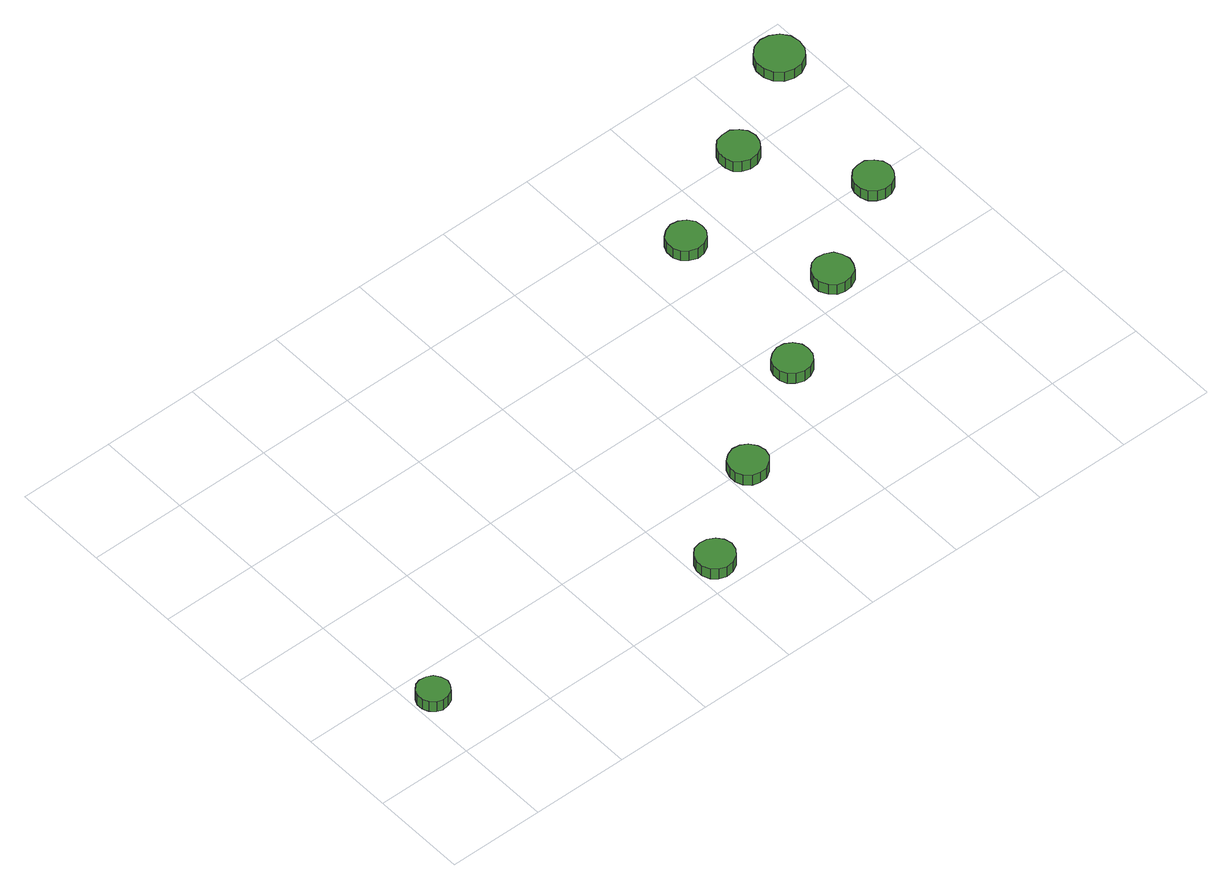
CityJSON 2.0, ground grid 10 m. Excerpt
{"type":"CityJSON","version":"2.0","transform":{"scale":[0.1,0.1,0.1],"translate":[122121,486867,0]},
"CityObjects":{
"tree1":{"type":"SolitaryVegetationObject","attributes":{"function":"something"},"geometry":[{"type":"MultiSurface","lod":"1","boundaries":[[[0,1,2,3,4,5,6,7,8,9,10,11,12,13,14]],[[15,16,17,18,19,20,21,22,23,24,25,26,27,28,29]],[[0,29,28,1]],[[1,28,27,2]],[[2,27,26,3]],[[3,26,25,4]],[[4,25,24,5]],[[5,24,23,6]],[[6,23,22,7]],[[7,22,21,8]],[[8,21,20,9]],[[9,20,19,10]],[[10,19,18,11]],[[11,18,17,12]],[[12,17,16,13]],[[13,16,15,14]],[[14,15,29,0]]]}]},
"tree2":{"type":"SolitaryVegetationObject","attributes":{"function":"something"},"geometry":[{"type":"MultiSurface","lod":"1","boundaries":[[[30,31,32,33,34,35,36,37,38,39,40,41,42,43,44]],[[45,46,47,48,49,50,51,52,53,54,55,56,57,58,59]],[[30,59,58,31]],[[31,58,57,32]],[[32,57,56,33]],[[33,56,55,34]],[[34,55,54,35]],[[35,54,53,36]],[[36,53,52,37]],[[37,52,51,38]],[[38,51,50,39]],[[39,50,49,40]],[[40,49,48,41]],[[41,48,47,42]],[[42,47,46,43]],[[43,46,45,44]],[[44,45,59,30]]]}]},
"tree3":{"type":"SolitaryVegetationObject","attributes":{"function":"something"},"geometry":[{"type":"MultiSurface","lod":"1","boundaries":[[[60,61,62,63,64,65,66,67,68,69,70,71,72,73,74]],[[75,76,77,78,79,80,81,82,83,84,85,86,87,88,89]],[[60,89,88,61]],[[61,88,87,62]],[[62,87,86,63]],[[63,86,85,64]],[[64,85,84,65]],[[65,84,83,66]],[[66,83,82,67]],[[67,82,81,68]],[[68,81,80,69]],[[69,80,79,70]],[[70,79,78,71]],[[71,78,77,72]],[[72,77,76,73]],[[73,76,75,74]],[[74,75,89,60]]]}]},
"tree4":{"type":"SolitaryVegetationObject","attributes":{"function":"something"},"geometry":[{"type":"MultiSurface","lod":"1","boundaries":[[[90,91,92,93,94,95,96,97,98,99,100,101,102,103,104]],[[105,106,107,108,109,110,111,112,113,114,115,116,117,118,119]],[[90,119,118,91]],[[91,118,117,92]],[[92,117,116,93]],[[93,116,115,94]],[[94,115,114,95]],[[95,114,113,96]],[[96,113,112,97]],[[97,112,111,98]],[[98,111,110,99]],[[99,110,109,100]],[[100,109,108,101]],[[101,108,107,102]],[[102,107,106,103]],[[103,106,105,104]],[[104,105,119,90]]]}]},
"tree5":{"type":"SolitaryVegetationObject","attributes":{"function":"something"},"geometry":[{"type":"MultiSurface","lod":"1","boundaries":[[[120,121,122,123,124,125,126,127,128,129,130,131,132,133,134]],[[135,136,137,138,139,140,141,142,143,144,145,146,147,148,149]],[[120,149,148,121]],[[121,148,147,122]],[[122,147,146,123]],[[123,146,145,124]],[[124,145,144,125]],[[125,144,143,126]],[[126,143,142,127]],[[127,142,141,128]],[[128,141,140,129]],[[129,140,139,130]],[[130,139,138,131]],[[131,138,137,132]],[[132,137,136,133]],[[133,136,135,134]],[[134,135,149,120]]]}]},
"tree6":{"type":"SolitaryVegetationObject","attributes":{"function":"something"},"geometry":[{"type":"MultiSurface","lod":"1","boundaries":[[[150,151,152,153,154,155,156,157,158,159,160,161,162,163,164]],[[165,166,167,168,169,170,171,172,173,174,175,176,177,178,179]],[[150,179,178,151]],[[151,178,177,152]],[[152,177,176,153]],[[153,176,175,154]],[[154,175,174,155]],[[155,174,173,156]],[[156,173,172,157]],[[157,172,171,158]],[[158,171,170,159]],[[159,170,169,160]],[[160,169,168,161]],[[161,168,167,162]],[[162,167,166,163]],[[163,166,165,164]],[[164,165,179,150]]]}]},
"tree7":{"type":"SolitaryVegetationObject","attributes":{"function":"something"},"geometry":[{"type":"MultiSurface","lod":"1","boundaries":[[[180,181,182,183,184,185,186,187,188,189,190,191,192,193,194]],[[195,196,197,198,199,200,201,202,203,204,205,206,207,208,209]],[[180,209,208,181]],[[181,208,207,182]],[[182,207,206,183]],[[183,206,205,184]],[[184,205,204,185]],[[185,204,203,186]],[[186,203,202,187]],[[187,202,201,188]],[[188,201,200,189]],[[189,200,199,190]],[[190,199,198,191]],[[191,198,197,192]],[[192,197,196,193]],[[193,196,195,194]],[[194,195,209,180]]]}]},
"tree8":{"type":"SolitaryVegetationObject","attributes":{"function":"something"},"geometry":[{"type":"MultiSurface","lod":"1","boundaries":[[[210,211,212,213,214,215,216,217,218,219,220,221,222,223,224]],[[225,226,227,228,229,230,231,232,233,234,235,236,237,238,239]],[[210,239,238,211]],[[211,238,237,212]],[[212,237,236,213]],[[213,236,235,214]],[[214,235,234,215]],[[215,234,233,216]],[[216,233,232,217]],[[217,232,231,218]],[[218,231,230,219]],[[219,230,229,220]],[[220,229,228,221]],[[221,228,227,222]],[[222,227,226,223]],[[223,226,225,224]],[[224,225,239,210]]]}]},
"tree9":{"type":"SolitaryVegetationObject","attributes":{"function":"something"},"geometry":[{"type":"MultiSurface","lod":"1","boundaries":[[[240,241,242,243,244,245,246,247,248,249,250,251,252,253,254]],[[255,256,257,258,259,260,261,262,263,264,265,266,267,268,269]],[[240,269,268,241]],[[241,268,267,242]],[[242,267,266,243]],[[243,266,265,244]],[[244,265,264,245]],[[245,264,263,246]],[[246,263,262,247]],[[247,262,261,248]],[[248,261,260,249]],[[249,260,259,250]],[[250,259,258,251]],[[251,258,257,252]],[[252,257,256,253]],[[253,256,255,254]],[[254,255,269,240]]]}]}
},
"vertices":[
[35,67,21],[33,74,21],[29,80,21],[23,83,21],[16,84,21],[10,82,21],[5,77,21],[2,71,21],[2,64,21],[5,58,21],[10,53,21],[16,51,21],[23,52,21],[29,55,21],[33,61,21],[33,61,8],[29,55,8],[23,52,8],[16,51,8],[10,53,8],[5,58,8],[2,64,8],[2,71,8],[5,77,8],[10,82,8],[16,84,8],[23,83,8],[29,80,8],[33,74,8],[35,67,8],
[341,28,22],[339,36,22],[334,42,22],[327,46,22],[319,47,22],[311,45,22],[305,39,22],[302,32,22],[302,24,22],[305,16,22],[311,11,22],[319,8,22],[327,9,22],[334,13,22],[339,20,22],[339,20,9],[334,13,9],[327,9,9],[319,8,9],[311,11,9],[305,16,9],[302,24,9],[302,32,9],[305,39,9],[311,45,9],[319,47,9],[327,46,9],[334,42,9],[339,36,9],[341,28,9],
[440,97,21],[438,105,21],[433,112,21],[426,116,21],[418,117,21],[410,114,21],[404,109,21],[401,101,21],[401,93,21],[404,86,21],[410,80,21],[418,78,21],[426,78,21],[433,83,21],[438,89,21],[438,89,8],[433,83,8],[426,78,8],[418,78,8],[410,80,8],[404,86,8],[401,93,8],[401,101,8],[404,109,8],[410,114,8],[418,117,8],[426,116,8],[433,112,8],[438,105,8],[440,97,8],
[552,168,20],[551,175,20],[546,182,20],[539,186,20],[531,187,20],[523,184,20],[517,179,20],[514,172,20],[514,163,20],[517,156,20],[523,151,20],[531,148,20],[539,149,20],[546,153,20],[551,160,20],[551,160,7],[546,153,7],[539,149,7],[531,148,7],[523,151,7],[517,156,7],[514,163,7],[514,172,7],[517,179,7],[523,184,7],[531,187,7],[539,186,7],[546,182,7],[551,175,7],[552,168,7],
[578,346,19],[577,354,19],[572,361,19],[565,365,19],[557,366,19],[549,363,19],[543,358,19],[540,351,19],[540,342,19],[543,335,19],[549,330,19],[557,327,19],[565,328,19],[572,332,19],[577,339,19],[577,339,6],[572,332,6],[565,328,6],[557,327,6],[549,330,6],[543,335,6],[540,342,6],[540,351,6],[543,358,6],[549,363,6],[557,366,6],[565,365,6],[572,361,6],[577,354,6],[578,346,6],
[653,228,20],[651,236,20],[647,243,20],[639,247,20],[631,248,20],[623,246,20],[617,240,20],[613,232,20],[613,224,20],[617,216,20],[623,210,20],[631,208,20],[639,209,20],[647,213,20],[651,220,20],[651,220,7],[647,213,7],[639,209,7],[631,208,7],[623,210,7],[617,216,7],[613,224,7],[613,232,7],[617,240,7],[623,246,7],[631,248,7],[639,247,7],[647,243,7],[651,236,7],[653,228,7],
[688,400,19],[686,409,19],[681,415,19],[674,420,19],[665,420,19],[657,418,19],[651,412,19],[648,405,19],[648,396,19],[651,388,19],[657,383,19],[665,380,19],[674,381,19],[681,385,19],[686,392,19],[686,392,6],[681,385,6],[674,381,6],[665,380,6],[657,383,6],[651,388,6],[648,396,6],[648,405,6],[651,412,6],[657,418,6],[665,420,6],[674,420,6],[681,415,6],[686,409,6],[688,400,6],
[756,292,20],[754,300,20],[749,306,20],[742,311,20],[734,311,20],[726,309,20],[720,303,20],[717,296,20],[717,288,20],[720,280,20],[726,275,20],[734,272,20],[742,273,20],[749,277,20],[754,284,20],[754,284,7],[749,277,7],[742,273,7],[734,272,7],[726,275,7],[720,280,7],[717,288,7],[717,296,7],[720,303,7],[726,309,7],[734,311,7],[742,311,7],[749,306,7],[754,300,7],[756,292,7],
[794,463,19],[792,473,19],[786,481,19],[777,486,19],[768,487,19],[758,484,19],[751,477,19],[747,468,19],[747,458,19],[751,449,19],[758,442,19],[768,439,19],[777,440,19],[786,445,19],[792,453,19],[792,453,7],[786,445,7],[777,440,7],[768,439,7],[758,442,7],[751,449,7],[747,458,7],[747,468,7],[751,477,7],[758,484,7],[768,487,7],[777,486,7],[786,481,7],[792,473,7],[794,463,7]
]}
